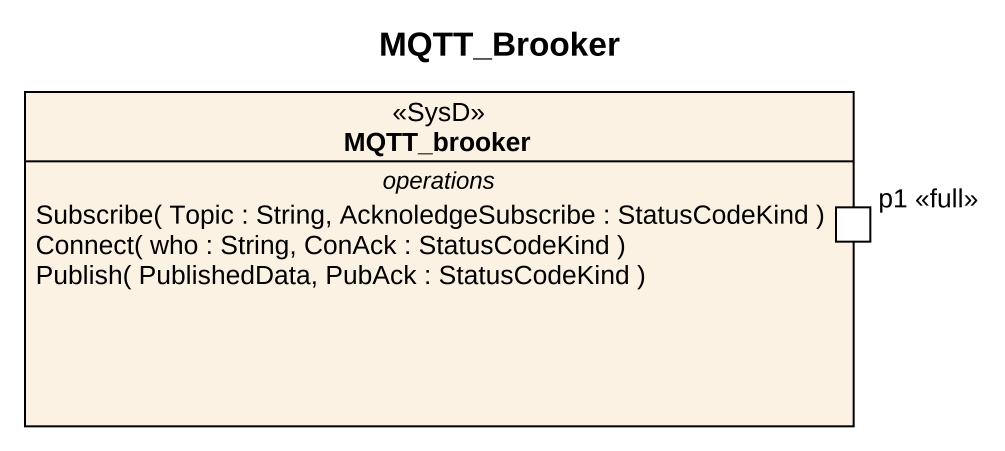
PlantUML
@startuml
title MQTT_Brooker
hide circle
hide empty members
class MQTT_brooker <<SysD>> {
  -- operations --
  Subscribe( Topic : String, AcknoledgeSubscribe : StatusCodeKind )
  Connect( who : String, ConAck : StatusCodeKind )
  Publish( PublishedData, PubAck : StatusCodeKind )
  -- ports --
  p1 <<full>>
}
@enduml
